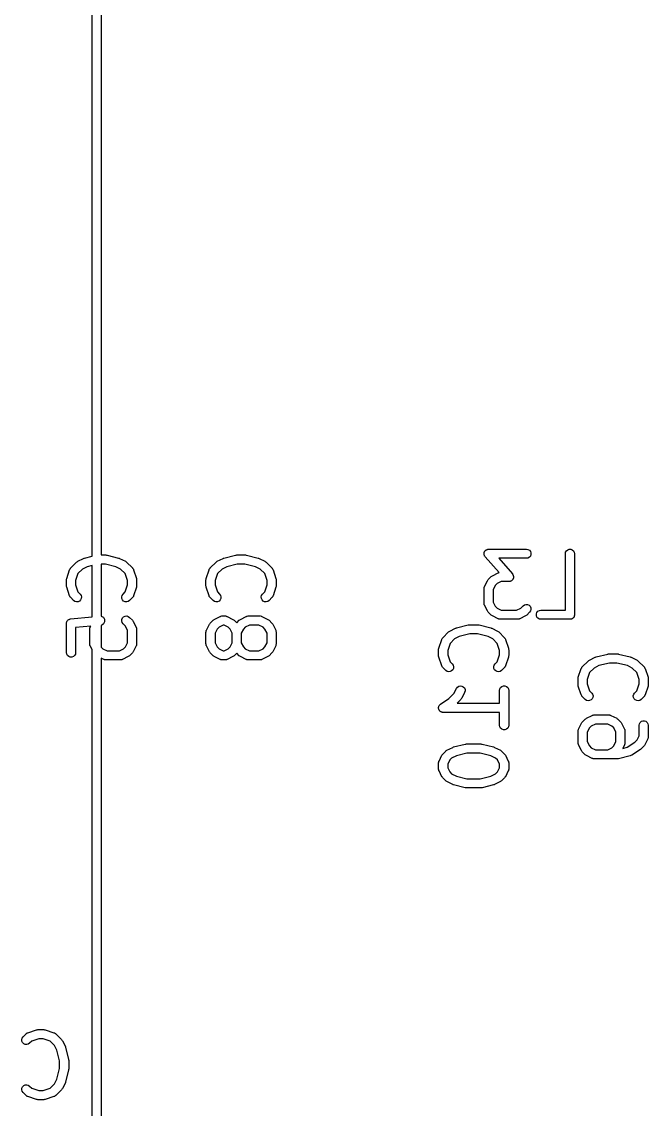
# Model space of a CAD drawing. Extents: x 102 to 197, y -141 to -41.
# Drawn here: x 145.84 to 156.1, y -124.25 to -106.43 of the extents above; entities that cross this region are included whole.
import ezdxf

# ---------------------------------------------------------------- set-up
doc = ezdxf.new("R2010")
doc.units = 0
doc.header["$MEASUREMENT"] = 0
doc.layers.add('BLACK', color=7, linetype='CONTINUOUS')

msp = doc.modelspace()

# ---------------------------------------------------------------- linework, layer by layer
at = {"layer": 'BLACK', "linetype": 'CONTINUOUS'}
for p, q in [((146.991, -115.187), (146.991, -41.2174)), ((147.141, -41.299), (147.141, -115.169)), ((153.414, -115.135), (153.416, -115.13)), ((153.414, -115.143), (153.414, -115.135)), ((153.416, -115.13), (153.417, -115.124)), ((153.417, -115.124), (153.42, -115.118)), ((153.42, -115.118), (153.423, -115.111)), ((153.423, -115.111), (153.426, -115.106)), ((153.426, -115.106), (153.429, -115.101)), ((153.429, -115.101), (153.435, -115.097)), ((153.435, -115.097), (153.439, -115.091)), ((153.439, -115.091), (153.444, -115.088)), ((153.444, -115.088), (153.449, -115.084)), ((153.449, -115.084), (153.456, -115.082)), ((153.456, -115.082), (153.462, -115.078)), ((153.462, -115.078), (153.468, -115.077)), ((153.468, -115.077), (153.473, -115.075)), ((153.473, -115.075), (153.48, -115.075)), ((153.48, -115.075), (153.488, -115.073)), ((153.488, -115.073), (154.107, -115.073)), ((154.107, -115.073), (154.132, -115.078)), ((154.132, -115.078), (154.155, -115.091)), ((154.155, -115.091), (154.172, -115.111)), ((154.172, -115.111), (154.18, -115.135)), ((154.18, -115.135), (154.18, -115.161)), ((154.746, -115.148), (154.75, -115.123)), ((154.75, -115.123), (154.763, -115.1)), ((154.763, -115.1), (154.783, -115.083)), ((154.783, -115.083), (154.808, -115.075)), ((154.808, -115.075), (154.834, -115.075)), ((154.834, -115.075), (154.858, -115.083)), ((154.858, -115.083), (154.878, -115.1)), ((154.878, -115.1), (154.891, -115.123)), ((154.891, -115.123), (154.896, -115.148)), ((146.641, -115.381), (146.736, -115.286)), ((146.736, -115.286), (146.746, -115.279)), ((146.746, -115.279), (146.756, -115.272)), ((146.756, -115.272), (146.851, -115.224)), ((146.851, -115.224), (146.859, -115.222)), ((146.859, -115.222), (146.866, -115.219)), ((146.866, -115.219), (146.991, -115.187)), ((147.141, -115.169), (147.218, -115.169)), ((147.218, -115.169), (147.227, -115.17)), ((147.227, -115.17), (147.236, -115.171)), ((147.236, -115.171), (147.426, -115.219)), ((147.426, -115.219), (147.434, -115.222)), ((147.434, -115.222), (147.442, -115.224)), ((147.442, -115.224), (147.537, -115.272)), ((147.537, -115.272), (147.547, -115.279)), ((147.547, -115.279), (147.557, -115.286)), ((147.557, -115.286), (147.652, -115.381)), ((148.927, -115.381), (149.022, -115.286)), ((149.022, -115.286), (149.032, -115.279)), ((149.032, -115.279), (149.042, -115.272)), ((149.042, -115.272), (149.137, -115.224)), ((149.137, -115.224), (149.145, -115.222)), ((149.145, -115.222), (149.152, -115.219)), ((149.152, -115.219), (149.343, -115.171)), ((149.343, -115.171), (149.352, -115.17)), ((149.352, -115.17), (149.361, -115.169)), ((149.361, -115.169), (149.504, -115.169)), ((149.504, -115.169), (149.513, -115.17)), ((149.513, -115.17), (149.522, -115.171)), ((149.522, -115.171), (149.712, -115.219)), ((149.712, -115.219), (149.72, -115.222)), ((149.72, -115.222), (149.728, -115.224)), ((149.728, -115.224), (149.823, -115.272)), ((149.823, -115.272), (149.833, -115.279)), ((149.833, -115.279), (149.843, -115.286)), ((149.843, -115.286), (149.938, -115.381)), ((153.413, -115.15), (153.414, -115.143)), ((153.414, -115.156), (153.413, -115.15)), ((153.414, -115.161), (153.414, -115.156)), ((153.416, -115.168), (153.414, -115.161)), ((153.418, -115.175), (153.416, -115.168)), ((153.421, -115.18), (153.418, -115.175)), ((153.423, -115.186), (153.421, -115.18)), ((153.427, -115.191), (153.423, -115.186)), ((153.431, -115.198), (153.427, -115.191)), ((153.659, -115.458), (153.431, -115.198)), ((154.107, -115.223), (153.653, -115.223)), ((153.653, -115.223), (153.877, -115.48)), ((154.132, -115.219), (154.107, -115.223)), ((154.155, -115.206), (154.132, -115.219)), ((154.172, -115.186), (154.155, -115.206)), ((154.18, -115.161), (154.172, -115.186)), ((154.746, -116.073), (154.746, -115.148)), ((154.896, -115.148), (154.896, -116.148)), ((146.575, -115.553), (146.623, -115.411)), ((146.623, -115.411), (146.625, -115.407)), ((146.625, -115.407), (146.626, -115.403)), ((146.626, -115.403), (146.631, -115.395)), ((146.631, -115.395), (146.635, -115.388)), ((146.635, -115.388), (146.638, -115.385)), ((146.638, -115.385), (146.641, -115.381)), ((146.76, -115.475), (146.721, -115.589)), ((146.834, -115.401), (146.76, -115.475)), ((146.911, -115.362), (146.834, -115.401)), ((146.991, -115.342), (146.911, -115.362)), ((146.991, -116.182), (146.991, -115.342)), ((147.209, -115.319), (147.141, -115.319)), ((147.141, -115.319), (147.141, -116.171)), ((147.382, -115.362), (147.209, -115.319)), ((147.459, -115.401), (147.382, -115.362)), ((147.533, -115.475), (147.459, -115.401)), ((147.571, -115.589), (147.533, -115.475)), ((147.652, -115.381), (147.654, -115.385)), ((147.654, -115.385), (147.658, -115.388)), ((147.658, -115.388), (147.662, -115.395)), ((147.662, -115.395), (147.667, -115.403)), ((147.667, -115.403), (147.668, -115.407)), ((147.668, -115.407), (147.67, -115.411)), ((147.67, -115.411), (147.718, -115.553)), ((148.861, -115.553), (148.909, -115.411)), ((148.909, -115.411), (148.911, -115.407)), ((148.911, -115.407), (148.912, -115.403)), ((148.912, -115.403), (148.917, -115.395)), ((148.917, -115.395), (148.921, -115.388)), ((148.921, -115.388), (148.924, -115.385)), ((148.924, -115.385), (148.927, -115.381)), ((149.046, -115.475), (149.007, -115.589)), ((149.12, -115.401), (149.046, -115.475)), ((149.197, -115.362), (149.12, -115.401)), ((149.37, -115.319), (149.197, -115.362)), ((149.495, -115.319), (149.37, -115.319)), ((149.668, -115.362), (149.495, -115.319)), ((149.745, -115.401), (149.668, -115.362)), ((149.819, -115.475), (149.745, -115.401)), ((149.857, -115.589), (149.819, -115.475)), ((149.938, -115.381), (149.94, -115.385)), ((149.94, -115.385), (149.944, -115.388)), ((149.944, -115.388), (149.948, -115.395)), ((149.948, -115.395), (149.953, -115.403)), ((149.953, -115.403), (149.954, -115.407)), ((149.954, -115.407), (149.956, -115.411)), ((149.956, -115.411), (150.004, -115.553)), ((153.549, -115.51), (153.644, -115.462)), ((153.644, -115.462), (153.649, -115.461)), ((153.649, -115.461), (153.652, -115.459)), ((153.652, -115.459), (153.659, -115.458)), ((153.877, -115.48), (153.881, -115.486)), ((153.881, -115.486), (153.886, -115.492)), ((153.886, -115.492), (153.888, -115.497)), ((146.571, -115.577), (146.573, -115.565)), ((146.571, -115.672), (146.571, -115.577)), ((146.573, -115.684), (146.571, -115.672)), ((146.573, -115.565), (146.575, -115.553)), ((146.721, -115.589), (146.721, -115.66)), ((146.721, -115.66), (146.76, -115.775)), ((147.533, -115.775), (147.571, -115.66)), ((147.571, -115.66), (147.571, -115.589)), ((147.718, -115.553), (147.719, -115.565)), ((147.719, -115.565), (147.721, -115.577)), ((147.721, -115.672), (147.719, -115.684)), ((147.721, -115.577), (147.721, -115.672)), ((148.857, -115.577), (148.859, -115.565)), ((148.857, -115.672), (148.857, -115.577)), ((148.859, -115.684), (148.857, -115.672)), ((148.859, -115.565), (148.861, -115.553)), ((149.007, -115.589), (149.007, -115.66)), ((149.007, -115.66), (149.046, -115.775)), ((149.819, -115.775), (149.857, -115.66)), ((149.857, -115.66), (149.857, -115.589)), ((150.004, -115.553), (150.005, -115.565)), ((150.005, -115.565), (150.007, -115.577)), ((150.007, -115.672), (150.005, -115.684)), ((150.007, -115.577), (150.007, -115.672)), ((153.42, -115.686), (153.468, -115.591)), ((153.468, -115.591), (153.475, -115.581)), ((153.475, -115.581), (153.482, -115.572)), ((153.482, -115.572), (153.53, -115.524)), ((153.53, -115.524), (153.54, -115.517)), ((153.54, -115.517), (153.549, -115.51)), ((153.597, -115.669), (153.563, -115.738)), ((153.627, -115.639), (153.597, -115.669)), ((153.696, -115.604), (153.627, -115.639)), ((153.821, -115.604), (153.696, -115.604)), ((153.828, -115.603), (153.821, -115.604)), ((153.835, -115.603), (153.828, -115.603)), ((153.841, -115.601), (153.835, -115.603)), ((153.847, -115.6), (153.841, -115.601)), ((153.853, -115.596), (153.847, -115.6)), ((153.86, -115.593), (153.853, -115.596)), ((153.864, -115.59), (153.86, -115.593)), ((153.869, -115.587), (153.864, -115.59)), ((153.874, -115.581), (153.869, -115.587)), ((153.879, -115.576), (153.874, -115.581)), ((153.882, -115.571), (153.879, -115.576)), ((153.886, -115.567), (153.882, -115.571)), ((153.888, -115.56), (153.886, -115.567)), ((153.888, -115.497), (153.891, -115.502)), ((153.892, -115.554), (153.888, -115.56)), ((153.891, -115.502), (153.892, -115.509)), ((153.892, -115.509), (153.895, -115.516)), ((153.893, -115.548), (153.892, -115.554)), ((153.895, -115.542), (153.893, -115.548)), ((153.895, -115.516), (153.895, -115.522)), ((153.895, -115.522), (153.896, -115.528)), ((153.896, -115.528), (153.895, -115.535)), ((153.895, -115.535), (153.895, -115.542)), ((146.575, -115.696), (146.573, -115.684)), ((146.623, -115.839), (146.575, -115.696)), ((146.625, -115.843), (146.623, -115.839)), ((146.626, -115.847), (146.625, -115.843)), ((146.631, -115.854), (146.626, -115.847)), ((146.76, -115.775), (146.795, -115.81)), ((146.795, -115.81), (146.81, -115.831)), ((146.81, -115.831), (146.816, -115.856)), ((147.476, -115.856), (147.483, -115.831)), ((147.483, -115.831), (147.498, -115.81)), ((147.498, -115.81), (147.533, -115.775)), ((147.667, -115.847), (147.662, -115.854)), ((147.668, -115.843), (147.667, -115.847)), ((147.67, -115.839), (147.668, -115.843)), ((147.718, -115.696), (147.67, -115.839)), ((147.719, -115.684), (147.718, -115.696)), ((148.861, -115.696), (148.859, -115.684)), ((148.909, -115.839), (148.861, -115.696)), ((148.911, -115.843), (148.909, -115.839)), ((148.912, -115.847), (148.911, -115.843)), ((148.917, -115.854), (148.912, -115.847)), ((149.046, -115.775), (149.081, -115.81)), ((149.081, -115.81), (149.096, -115.831)), ((149.096, -115.831), (149.102, -115.856)), ((149.762, -115.856), (149.769, -115.831)), ((149.769, -115.831), (149.784, -115.81)), ((149.784, -115.81), (149.819, -115.775)), ((149.953, -115.847), (149.948, -115.854)), ((149.954, -115.843), (149.953, -115.847)), ((149.956, -115.839), (149.954, -115.843)), ((150.004, -115.696), (149.956, -115.839)), ((150.005, -115.684), (150.004, -115.696)), ((153.413, -115.711), (153.416, -115.703)), ((153.413, -115.716), (153.413, -115.711)), ((153.413, -115.72), (153.413, -115.716)), ((153.413, -115.958), (153.413, -115.72)), ((153.416, -115.703), (153.417, -115.694)), ((153.417, -115.694), (153.419, -115.69)), ((153.419, -115.69), (153.42, -115.686)), ((153.563, -115.738), (153.563, -115.94)), ((146.635, -115.862), (146.631, -115.854)), ((146.638, -115.865), (146.635, -115.862)), ((146.641, -115.868), (146.638, -115.865)), ((146.689, -115.916), (146.641, -115.868)), ((146.71, -115.931), (146.689, -115.916)), ((146.735, -115.938), (146.71, -115.931)), ((146.761, -115.935), (146.735, -115.938)), ((146.785, -115.924), (146.761, -115.935)), ((146.803, -115.906), (146.785, -115.924)), ((146.814, -115.882), (146.803, -115.906)), ((146.816, -115.856), (146.814, -115.882)), ((147.479, -115.882), (147.476, -115.856)), ((147.49, -115.906), (147.479, -115.882)), ((147.508, -115.924), (147.49, -115.906)), ((147.532, -115.935), (147.508, -115.924)), ((147.558, -115.938), (147.532, -115.935)), ((147.583, -115.931), (147.558, -115.938)), ((147.604, -115.916), (147.583, -115.931)), ((147.652, -115.868), (147.604, -115.916)), ((147.654, -115.865), (147.652, -115.868)), ((147.658, -115.862), (147.654, -115.865)), ((147.662, -115.854), (147.658, -115.862)), ((148.921, -115.862), (148.917, -115.854)), ((148.924, -115.865), (148.921, -115.862)), ((148.927, -115.868), (148.924, -115.865)), ((148.975, -115.916), (148.927, -115.868)), ((148.996, -115.931), (148.975, -115.916)), ((149.021, -115.938), (148.996, -115.931)), ((149.047, -115.935), (149.021, -115.938)), ((149.071, -115.924), (149.047, -115.935)), ((149.089, -115.906), (149.071, -115.924)), ((149.1, -115.882), (149.089, -115.906)), ((149.102, -115.856), (149.1, -115.882)), ((149.765, -115.882), (149.762, -115.856)), ((149.776, -115.906), (149.765, -115.882)), ((149.794, -115.924), (149.776, -115.906)), ((149.818, -115.935), (149.794, -115.924)), ((149.844, -115.938), (149.818, -115.935)), ((149.869, -115.931), (149.844, -115.938)), ((149.89, -115.916), (149.869, -115.931)), ((149.938, -115.868), (149.89, -115.916)), ((149.94, -115.865), (149.938, -115.868)), ((149.944, -115.862), (149.94, -115.865)), ((149.948, -115.854), (149.944, -115.862)), ((153.413, -115.962), (153.413, -115.958)), ((153.413, -115.966), (153.413, -115.962)), ((153.416, -115.975), (153.413, -115.966)), ((153.417, -115.984), (153.416, -115.975)), ((153.419, -115.987), (153.417, -115.984)), ((153.42, -115.991), (153.419, -115.987)), ((153.468, -116.087), (153.42, -115.991)), ((153.563, -115.94), (153.597, -116.009)), ((153.597, -116.009), (153.627, -116.039)), ((154.015, -116.039), (154.054, -116)), ((154.054, -116), (154.075, -115.985)), ((154.075, -115.985), (154.1, -115.978)), ((154.1, -115.978), (154.126, -115.981)), ((154.126, -115.981), (154.15, -115.992)), ((154.15, -115.992), (154.168, -116.01)), ((154.168, -116.01), (154.179, -116.034)), ((146.639, -116.217), (146.991, -116.182)), ((147.141, -116.171), (147.141, -116.171)), ((147.141, -116.171), (147.142, -116.171)), ((147.142, -116.171), (147.142, -116.171)), ((147.142, -116.171), (147.153, -116.177)), ((147.153, -116.177), (147.165, -116.182)), ((147.165, -116.182), (147.165, -116.182)), ((147.165, -116.182), (147.166, -116.182)), ((147.166, -116.182), (147.174, -116.191)), ((147.174, -116.191), (147.183, -116.2)), ((147.183, -116.2), (147.184, -116.2)), ((147.184, -116.2), (147.184, -116.201)), ((147.184, -116.201), (147.189, -116.212)), ((147.479, -116.224), (147.49, -116.201)), ((147.49, -116.201), (147.508, -116.182)), ((147.508, -116.182), (147.532, -116.171)), ((147.532, -116.171), (147.558, -116.169)), ((147.558, -116.169), (147.583, -116.176)), ((147.583, -116.176), (147.604, -116.191)), ((147.604, -116.191), (147.652, -116.238)), ((148.994, -116.224), (149.089, -116.177)), ((149.089, -116.177), (149.093, -116.175)), ((149.093, -116.175), (149.097, -116.173)), ((149.097, -116.173), (149.106, -116.172)), ((149.106, -116.172), (149.114, -116.169)), ((149.114, -116.169), (149.119, -116.17)), ((149.119, -116.17), (149.123, -116.169)), ((149.123, -116.169), (149.17, -116.169)), ((149.17, -116.169), (149.175, -116.17)), ((149.175, -116.17), (149.179, -116.169)), ((149.179, -116.169), (149.187, -116.172)), ((149.187, -116.172), (149.196, -116.173)), ((149.196, -116.173), (149.2, -116.175)), ((149.2, -116.175), (149.204, -116.177)), ((149.204, -116.177), (149.299, -116.224)), ((149.423, -116.224), (149.518, -116.177)), ((149.518, -116.177), (149.522, -116.175)), ((149.522, -116.175), (149.526, -116.173)), ((149.526, -116.173), (149.534, -116.172)), ((149.534, -116.172), (149.543, -116.169)), ((149.543, -116.169), (149.547, -116.17)), ((149.547, -116.17), (149.551, -116.169)), ((149.551, -116.169), (149.742, -116.169)), ((149.742, -116.169), (149.746, -116.17)), ((149.746, -116.17), (149.75, -116.169)), ((149.75, -116.169), (149.759, -116.172)), ((149.759, -116.172), (149.768, -116.173)), ((149.768, -116.173), (149.771, -116.175)), ((149.771, -116.175), (149.775, -116.177)), ((149.775, -116.177), (149.871, -116.224)), ((153.475, -116.096), (153.468, -116.087)), ((153.482, -116.106), (153.475, -116.096)), ((153.53, -116.154), (153.482, -116.106)), ((153.54, -116.161), (153.53, -116.154)), ((153.549, -116.168), (153.54, -116.161)), ((153.644, -116.215), (153.549, -116.168)), ((153.627, -116.039), (153.696, -116.073)), ((153.696, -116.073), (153.946, -116.073)), ((153.946, -116.073), (154.015, -116.039)), ((154.092, -116.168), (153.997, -116.215)), ((154.102, -116.161), (154.092, -116.168)), ((154.112, -116.154), (154.102, -116.161)), ((154.16, -116.106), (154.112, -116.154)), ((154.175, -116.085), (154.16, -116.106)), ((154.181, -116.06), (154.175, -116.085)), ((154.179, -116.034), (154.181, -116.06)), ((154.271, -116.135), (154.28, -116.111)), ((154.271, -116.161), (154.271, -116.135)), ((154.28, -116.186), (154.271, -116.161)), ((154.28, -116.111), (154.296, -116.091)), ((154.296, -116.206), (154.28, -116.186)), ((154.296, -116.091), (154.319, -116.078)), ((154.319, -116.219), (154.296, -116.206)), ((154.319, -116.078), (154.345, -116.073)), ((154.345, -116.073), (154.746, -116.073)), ((154.869, -116.206), (154.863, -116.209)), ((154.873, -116.201), (154.869, -116.206)), ((154.878, -116.197), (154.873, -116.201)), ((154.882, -116.191), (154.878, -116.197)), ((154.886, -116.186), (154.882, -116.191)), ((154.888, -116.18), (154.886, -116.186)), ((154.891, -116.174), (154.888, -116.18)), ((154.892, -116.168), (154.891, -116.174)), ((154.895, -116.161), (154.892, -116.168)), ((154.896, -116.148), (154.895, -116.155)), ((154.895, -116.155), (154.895, -116.161)), ((146.571, -116.291), (146.572, -116.289)), ((146.571, -116.768), (146.571, -116.291)), ((146.572, -116.286), (146.574, -116.276)), ((146.572, -116.289), (146.572, -116.286)), ((146.574, -116.276), (146.576, -116.266)), ((146.576, -116.266), (146.577, -116.263)), ((146.577, -116.263), (146.578, -116.261)), ((146.578, -116.261), (146.584, -116.252)), ((146.584, -116.252), (146.589, -116.243)), ((146.589, -116.243), (146.591, -116.241)), ((146.591, -116.241), (146.593, -116.239)), ((146.593, -116.239), (146.601, -116.233)), ((146.601, -116.233), (146.609, -116.226)), ((146.609, -116.226), (146.612, -116.225)), ((146.612, -116.225), (146.614, -116.224)), ((146.614, -116.224), (146.624, -116.221)), ((146.624, -116.221), (146.633, -116.218)), ((146.633, -116.218), (146.636, -116.218)), ((146.636, -116.218), (146.639, -116.217)), ((146.97, -116.334), (146.721, -116.359)), ((146.721, -116.359), (146.721, -116.768)), ((146.952, -116.387), (146.953, -116.382)), ((146.953, -116.378), (146.955, -116.37)), ((146.953, -116.382), (146.953, -116.378)), ((146.955, -116.37), (146.957, -116.361)), ((146.957, -116.361), (146.959, -116.357)), ((146.959, -116.357), (146.96, -116.353)), ((146.96, -116.353), (146.97, -116.334)), ((147.176, -116.297), (147.141, -116.331)), ((147.141, -116.331), (147.141, -116.68)), ((147.183, -116.286), (147.176, -116.296)), ((147.176, -116.296), (147.176, -116.296)), ((147.176, -116.296), (147.176, -116.297)), ((147.191, -116.275), (147.183, -116.286)), ((147.189, -116.212), (147.195, -116.223)), ((147.194, -116.262), (147.191, -116.275)), ((147.191, -116.275), (147.191, -116.275)), ((147.191, -116.275), (147.191, -116.275)), ((147.197, -116.25), (147.194, -116.262)), ((147.195, -116.223), (147.195, -116.224)), ((147.195, -116.224), (147.195, -116.224)), ((147.195, -116.224), (147.196, -116.237)), ((147.196, -116.237), (147.197, -116.249)), ((147.197, -116.249), (147.197, -116.25)), ((147.197, -116.25), (147.197, -116.25)), ((147.476, -116.25), (147.479, -116.224)), ((147.483, -116.275), (147.476, -116.25)), ((147.498, -116.297), (147.483, -116.275)), ((147.537, -116.336), (147.498, -116.297)), ((147.571, -116.404), (147.537, -116.336)), ((147.652, -116.238), (147.659, -116.248)), ((147.659, -116.248), (147.666, -116.258)), ((147.666, -116.258), (147.713, -116.353)), ((147.713, -116.353), (147.715, -116.357)), ((147.715, -116.357), (147.717, -116.361)), ((147.717, -116.361), (147.718, -116.37)), ((147.718, -116.37), (147.721, -116.378)), ((147.721, -116.378), (147.721, -116.382)), ((147.721, -116.382), (147.721, -116.387)), ((148.865, -116.401), (148.913, -116.305)), ((148.913, -116.305), (148.92, -116.296)), ((148.92, -116.296), (148.927, -116.286)), ((148.927, -116.286), (148.975, -116.238)), ((148.975, -116.238), (148.984, -116.231)), ((148.984, -116.231), (148.994, -116.224)), ((149.042, -116.383), (149.007, -116.452)), ((149.072, -116.353), (149.042, -116.383)), ((149.141, -116.319), (149.072, -116.353)), ((149.153, -116.319), (149.141, -116.319)), ((149.221, -116.353), (149.153, -116.319)), ((149.252, -116.383), (149.221, -116.353)), ((149.286, -116.452), (149.252, -116.383)), ((149.299, -116.224), (149.309, -116.231)), ((149.309, -116.231), (149.319, -116.238)), ((149.319, -116.238), (149.361, -116.281)), ((149.361, -116.281), (149.403, -116.238)), ((149.403, -116.238), (149.413, -116.231)), ((149.413, -116.231), (149.423, -116.224)), ((149.47, -116.383), (149.436, -116.452)), ((149.501, -116.353), (149.47, -116.383)), ((149.569, -116.319), (149.501, -116.353)), ((149.724, -116.319), (149.569, -116.319)), ((149.793, -116.353), (149.724, -116.319)), ((149.823, -116.383), (149.793, -116.353)), ((149.857, -116.452), (149.823, -116.383)), ((149.871, -116.224), (149.88, -116.231)), ((149.88, -116.231), (149.89, -116.238)), ((149.89, -116.238), (149.938, -116.286)), ((149.938, -116.286), (149.945, -116.296)), ((149.945, -116.296), (149.952, -116.305)), ((149.952, -116.305), (149.999, -116.401)), ((152.852, -116.417), (152.947, -116.369)), ((152.947, -116.369), (152.955, -116.367)), ((152.955, -116.367), (152.962, -116.363)), ((152.962, -116.363), (153.153, -116.316)), ((153.153, -116.316), (153.162, -116.315)), ((153.162, -116.315), (153.171, -116.314)), ((153.171, -116.314), (153.314, -116.314)), ((153.314, -116.314), (153.323, -116.315)), ((153.323, -116.315), (153.332, -116.316)), ((153.332, -116.316), (153.522, -116.363)), ((153.522, -116.363), (153.53, -116.367)), ((153.53, -116.367), (153.538, -116.369)), ((153.538, -116.369), (153.633, -116.417)), ((153.649, -116.217), (153.644, -116.215)), ((153.652, -116.219), (153.649, -116.217)), ((153.661, -116.22), (153.652, -116.219)), ((153.669, -116.223), (153.661, -116.22)), ((153.674, -116.223), (153.669, -116.223)), ((153.678, -116.223), (153.674, -116.223)), ((153.964, -116.223), (153.678, -116.223)), ((153.968, -116.223), (153.964, -116.223)), ((153.972, -116.223), (153.968, -116.223)), ((153.981, -116.22), (153.972, -116.223)), ((153.989, -116.219), (153.981, -116.22)), ((153.993, -116.217), (153.989, -116.219)), ((153.997, -116.215), (153.993, -116.217)), ((154.345, -116.223), (154.319, -116.219)), ((154.821, -116.223), (154.345, -116.223)), ((154.827, -116.222), (154.821, -116.223)), ((154.834, -116.222), (154.827, -116.222)), ((154.84, -116.22), (154.834, -116.222)), ((154.847, -116.219), (154.84, -116.22)), ((154.852, -116.216), (154.847, -116.219)), ((154.858, -116.213), (154.852, -116.216)), ((154.863, -116.209), (154.858, -116.213)), ((146.952, -116.625), (146.952, -116.387)), ((147.571, -116.607), (147.571, -116.404)), ((147.721, -116.387), (147.721, -116.625)), ((148.857, -116.434), (148.858, -116.43)), ((148.857, -116.625), (148.857, -116.434)), ((148.858, -116.426), (148.86, -116.417)), ((148.858, -116.43), (148.858, -116.426)), ((148.86, -116.417), (148.862, -116.409)), ((148.862, -116.409), (148.864, -116.405)), ((148.864, -116.405), (148.865, -116.401)), ((149.007, -116.452), (149.007, -116.607)), ((149.286, -116.607), (149.286, -116.452)), ((149.436, -116.452), (149.436, -116.607)), ((149.857, -116.607), (149.857, -116.452)), ((149.999, -116.401), (150.001, -116.405)), ((150.001, -116.405), (150.003, -116.409)), ((150.003, -116.409), (150.004, -116.417)), ((150.004, -116.417), (150.007, -116.426)), ((150.007, -116.426), (150.007, -116.43)), ((150.007, -116.43), (150.007, -116.434)), ((150.007, -116.434), (150.007, -116.625)), ((152.671, -116.698), (152.719, -116.555)), ((152.719, -116.555), (152.721, -116.552)), ((152.721, -116.552), (152.722, -116.547)), ((152.722, -116.547), (152.727, -116.54)), ((152.727, -116.54), (152.731, -116.532)), ((152.731, -116.532), (152.734, -116.53)), ((152.734, -116.53), (152.737, -116.526)), ((152.737, -116.526), (152.832, -116.431)), ((152.832, -116.431), (152.842, -116.424)), ((152.842, -116.424), (152.852, -116.417)), ((152.93, -116.545), (152.856, -116.62)), ((153.007, -116.507), (152.93, -116.545)), ((153.18, -116.464), (153.007, -116.507)), ((153.305, -116.464), (153.18, -116.464)), ((153.478, -116.507), (153.305, -116.464)), ((153.555, -116.545), (153.478, -116.507)), ((153.629, -116.62), (153.555, -116.545)), ((153.633, -116.417), (153.643, -116.424)), ((153.643, -116.424), (153.653, -116.431)), ((153.653, -116.431), (153.748, -116.526)), ((153.748, -116.526), (153.75, -116.53)), ((153.75, -116.53), (153.754, -116.532)), ((153.754, -116.532), (153.758, -116.54)), ((153.758, -116.54), (153.763, -116.547)), ((153.763, -116.547), (153.764, -116.552)), ((153.764, -116.552), (153.766, -116.555)), ((153.766, -116.555), (153.814, -116.698)), ((146.953, -116.629), (146.952, -116.625)), ((146.953, -116.633), (146.953, -116.629)), ((146.955, -116.642), (146.953, -116.633)), ((146.957, -116.65), (146.955, -116.642)), ((146.959, -116.654), (146.957, -116.65)), ((146.96, -116.658), (146.959, -116.654)), ((146.991, -116.72), (146.96, -116.658)), ((146.991, -140.101), (146.991, -116.72)), ((147.141, -116.68), (147.167, -116.706)), ((147.167, -116.706), (147.236, -116.74)), ((147.236, -116.74), (147.438, -116.74)), ((147.438, -116.74), (147.507, -116.706)), ((147.507, -116.706), (147.537, -116.676)), ((147.537, -116.676), (147.571, -116.607)), ((147.713, -116.658), (147.666, -116.754)), ((147.715, -116.654), (147.713, -116.658)), ((147.717, -116.65), (147.715, -116.654)), ((147.718, -116.642), (147.717, -116.65)), ((147.721, -116.633), (147.718, -116.642)), ((147.721, -116.625), (147.721, -116.629)), ((147.721, -116.629), (147.721, -116.633)), ((148.858, -116.629), (148.857, -116.625)), ((148.858, -116.633), (148.858, -116.629)), ((148.86, -116.642), (148.858, -116.633)), ((148.862, -116.65), (148.86, -116.642)), ((148.864, -116.654), (148.862, -116.65)), ((148.865, -116.658), (148.864, -116.654)), ((148.913, -116.754), (148.865, -116.658)), ((149.007, -116.607), (149.042, -116.676)), ((149.042, -116.676), (149.072, -116.706)), ((149.072, -116.706), (149.141, -116.74)), ((149.141, -116.74), (149.153, -116.74)), ((149.153, -116.74), (149.221, -116.706)), ((149.221, -116.706), (149.252, -116.676)), ((149.252, -116.676), (149.286, -116.607)), ((149.436, -116.607), (149.47, -116.676)), ((149.47, -116.676), (149.501, -116.706)), ((149.501, -116.706), (149.569, -116.74)), ((149.569, -116.74), (149.724, -116.74)), ((149.724, -116.74), (149.793, -116.706)), ((149.793, -116.706), (149.823, -116.676)), ((149.823, -116.676), (149.857, -116.607)), ((149.999, -116.658), (149.952, -116.754)), ((150.001, -116.654), (149.999, -116.658)), ((150.003, -116.65), (150.001, -116.654)), ((150.004, -116.642), (150.003, -116.65)), ((150.007, -116.633), (150.004, -116.642)), ((150.007, -116.625), (150.007, -116.629)), ((150.007, -116.629), (150.007, -116.633)), ((152.667, -116.722), (152.669, -116.71)), ((152.667, -116.817), (152.667, -116.722)), ((152.669, -116.71), (152.671, -116.698)), ((152.856, -116.62), (152.817, -116.734)), ((152.817, -116.734), (152.817, -116.805)), ((153.667, -116.734), (153.629, -116.62)), ((153.667, -116.805), (153.667, -116.734)), ((153.814, -116.698), (153.815, -116.71)), ((153.815, -116.71), (153.817, -116.722)), ((153.817, -116.722), (153.817, -116.817)), ((146.576, -116.793), (146.571, -116.768)), ((146.589, -116.816), (146.576, -116.793)), ((146.609, -116.833), (146.589, -116.816)), ((146.633, -116.841), (146.609, -116.833)), ((146.659, -116.841), (146.633, -116.841)), ((146.684, -116.833), (146.659, -116.841)), ((146.704, -116.816), (146.684, -116.833)), ((146.717, -116.793), (146.704, -116.816)), ((146.721, -116.768), (146.717, -116.793)), ((147.184, -116.882), (147.141, -116.861)), ((147.141, -116.861), (147.141, -140.107)), ((147.188, -116.884), (147.184, -116.882)), ((147.192, -116.886), (147.188, -116.884)), ((147.201, -116.887), (147.192, -116.886)), ((147.209, -116.89), (147.201, -116.887)), ((147.214, -116.889), (147.209, -116.89)), ((147.218, -116.89), (147.214, -116.889)), ((147.456, -116.89), (147.218, -116.89)), ((147.46, -116.889), (147.456, -116.89)), ((147.464, -116.89), (147.46, -116.889)), ((147.473, -116.887), (147.464, -116.89)), ((147.482, -116.886), (147.473, -116.887)), ((147.485, -116.884), (147.482, -116.886)), ((147.489, -116.882), (147.485, -116.884)), ((147.585, -116.835), (147.489, -116.882)), ((147.594, -116.828), (147.585, -116.835)), ((147.604, -116.821), (147.594, -116.828)), ((147.652, -116.773), (147.604, -116.821)), ((147.659, -116.763), (147.652, -116.773)), ((147.666, -116.754), (147.659, -116.763)), ((148.92, -116.763), (148.913, -116.754)), ((148.927, -116.773), (148.92, -116.763)), ((148.975, -116.821), (148.927, -116.773)), ((148.984, -116.828), (148.975, -116.821)), ((148.994, -116.835), (148.984, -116.828)), ((149.089, -116.882), (148.994, -116.835)), ((149.093, -116.884), (149.089, -116.882)), ((149.097, -116.886), (149.093, -116.884)), ((149.106, -116.887), (149.097, -116.886)), ((149.114, -116.89), (149.106, -116.887)), ((149.119, -116.889), (149.114, -116.89)), ((149.123, -116.89), (149.119, -116.889)), ((149.17, -116.89), (149.123, -116.89)), ((149.175, -116.889), (149.17, -116.89)), ((149.179, -116.89), (149.175, -116.889)), ((149.187, -116.887), (149.179, -116.89)), ((149.196, -116.886), (149.187, -116.887)), ((149.2, -116.884), (149.196, -116.886)), ((149.204, -116.882), (149.2, -116.884)), ((149.299, -116.835), (149.204, -116.882)), ((149.309, -116.828), (149.299, -116.835)), ((149.319, -116.821), (149.309, -116.828)), ((149.361, -116.778), (149.319, -116.821)), ((149.403, -116.821), (149.361, -116.778)), ((149.413, -116.828), (149.403, -116.821)), ((149.423, -116.835), (149.413, -116.828)), ((149.518, -116.882), (149.423, -116.835)), ((149.522, -116.884), (149.518, -116.882)), ((149.526, -116.886), (149.522, -116.884)), ((149.534, -116.887), (149.526, -116.886)), ((149.543, -116.89), (149.534, -116.887)), ((149.547, -116.889), (149.543, -116.89)), ((149.551, -116.89), (149.547, -116.889)), ((149.742, -116.89), (149.551, -116.89)), ((149.746, -116.889), (149.742, -116.89)), ((149.75, -116.89), (149.746, -116.889)), ((149.759, -116.887), (149.75, -116.89)), ((149.768, -116.886), (149.759, -116.887)), ((149.771, -116.884), (149.768, -116.886)), ((149.775, -116.882), (149.771, -116.884)), ((149.871, -116.835), (149.775, -116.882)), ((149.88, -116.828), (149.871, -116.835)), ((149.89, -116.821), (149.88, -116.828)), ((149.938, -116.773), (149.89, -116.821)), ((149.945, -116.763), (149.938, -116.773)), ((149.952, -116.754), (149.945, -116.763)), ((152.669, -116.829), (152.667, -116.817)), ((152.671, -116.841), (152.669, -116.829)), ((152.719, -116.984), (152.671, -116.841)), ((152.817, -116.805), (152.856, -116.92)), ((152.856, -116.92), (152.891, -116.955)), ((153.594, -116.955), (153.629, -116.92)), ((153.629, -116.92), (153.667, -116.805)), ((153.814, -116.841), (153.766, -116.984)), ((153.815, -116.829), (153.814, -116.841)), ((153.817, -116.817), (153.815, -116.829)), ((155.023, -117.002), (155.118, -116.907)), ((155.118, -116.907), (155.128, -116.9)), ((155.128, -116.9), (155.138, -116.893)), ((155.138, -116.893), (155.233, -116.845)), ((155.233, -116.845), (155.241, -116.843)), ((155.241, -116.843), (155.248, -116.84)), ((155.248, -116.84), (155.439, -116.792)), ((155.439, -116.792), (155.448, -116.791)), ((155.448, -116.791), (155.457, -116.79)), ((155.457, -116.79), (155.6, -116.79)), ((155.6, -116.79), (155.609, -116.791)), ((155.609, -116.791), (155.618, -116.792)), ((155.618, -116.792), (155.808, -116.84)), ((155.808, -116.84), (155.816, -116.843)), ((155.816, -116.843), (155.824, -116.845)), ((155.824, -116.845), (155.919, -116.893)), ((155.919, -116.893), (155.929, -116.9)), ((155.929, -116.9), (155.939, -116.907)), ((155.939, -116.907), (156.034, -117.002)), ((152.721, -116.988), (152.719, -116.984)), ((152.722, -116.992), (152.721, -116.988)), ((152.727, -116.999), (152.722, -116.992)), ((152.731, -117.007), (152.727, -116.999)), ((152.734, -117.01), (152.731, -117.007)), ((152.737, -117.013), (152.734, -117.01)), ((152.785, -117.061), (152.737, -117.013)), ((152.806, -117.076), (152.785, -117.061)), ((152.831, -117.082), (152.806, -117.076)), ((152.857, -117.08), (152.831, -117.082)), ((152.881, -117.069), (152.857, -117.08)), ((152.899, -117.051), (152.881, -117.069)), ((152.891, -116.955), (152.906, -116.976)), ((152.91, -117.027), (152.899, -117.051)), ((152.906, -116.976), (152.912, -117.001)), ((152.912, -117.001), (152.91, -117.027)), ((153.572, -117.001), (153.579, -116.976)), ((153.575, -117.027), (153.572, -117.001)), ((153.586, -117.051), (153.575, -117.027)), ((153.579, -116.976), (153.594, -116.955)), ((153.604, -117.069), (153.586, -117.051)), ((153.628, -117.08), (153.604, -117.069)), ((153.654, -117.082), (153.628, -117.08)), ((153.679, -117.076), (153.654, -117.082)), ((153.7, -117.061), (153.679, -117.076)), ((153.748, -117.013), (153.7, -117.061)), ((153.75, -117.01), (153.748, -117.013)), ((153.754, -117.007), (153.75, -117.01)), ((153.758, -116.999), (153.754, -117.007)), ((153.763, -116.992), (153.758, -116.999)), ((153.764, -116.988), (153.763, -116.992)), ((153.766, -116.984), (153.764, -116.988)), ((154.957, -117.174), (155.005, -117.032)), ((155.005, -117.032), (155.007, -117.028)), ((155.007, -117.028), (155.008, -117.024)), ((155.008, -117.024), (155.013, -117.016)), ((155.013, -117.016), (155.017, -117.009)), ((155.017, -117.009), (155.02, -117.006)), ((155.02, -117.006), (155.023, -117.002)), ((155.142, -117.096), (155.103, -117.21)), ((155.216, -117.022), (155.142, -117.096)), ((155.293, -116.983), (155.216, -117.022)), ((155.466, -116.94), (155.293, -116.983)), ((155.591, -116.94), (155.466, -116.94)), ((155.764, -116.983), (155.591, -116.94)), ((155.841, -117.022), (155.764, -116.983)), ((155.915, -117.096), (155.841, -117.022)), ((155.953, -117.21), (155.915, -117.096)), ((156.034, -117.002), (156.036, -117.006)), ((156.036, -117.006), (156.04, -117.009)), ((156.04, -117.009), (156.044, -117.016)), ((156.044, -117.016), (156.049, -117.024)), ((156.049, -117.024), (156.05, -117.028)), ((156.05, -117.028), (156.052, -117.032)), ((156.052, -117.032), (156.1, -117.174)), ((154.953, -117.198), (154.955, -117.186)), ((154.953, -117.293), (154.953, -117.198)), ((154.955, -117.186), (154.957, -117.174)), ((155.103, -117.21), (155.103, -117.281)), ((155.953, -117.281), (155.953, -117.21)), ((156.1, -117.174), (156.101, -117.186)), ((156.101, -117.186), (156.103, -117.198)), ((156.103, -117.198), (156.103, -117.293)), ((152.837, -117.521), (152.919, -117.439)), ((152.919, -117.439), (152.961, -117.355)), ((152.961, -117.355), (152.977, -117.334)), ((152.977, -117.334), (152.998, -117.32)), ((152.998, -117.32), (153.024, -117.314)), ((153.024, -117.314), (153.049, -117.317)), ((153.095, -117.422), (153.048, -117.517)), ((153.049, -117.317), (153.073, -117.328)), ((153.073, -117.328), (153.091, -117.347)), ((153.091, -117.347), (153.101, -117.371)), ((153.103, -117.397), (153.095, -117.422)), ((153.101, -117.371), (153.103, -117.397)), ((153.667, -117.389), (153.672, -117.363)), ((153.667, -117.599), (153.667, -117.389)), ((153.672, -117.363), (153.685, -117.34)), ((153.685, -117.34), (153.705, -117.324)), ((153.705, -117.324), (153.729, -117.315)), ((153.729, -117.315), (153.755, -117.315)), ((153.755, -117.315), (153.78, -117.324)), ((153.78, -117.324), (153.8, -117.34)), ((153.8, -117.34), (153.813, -117.363)), ((153.813, -117.363), (153.817, -117.389)), ((153.817, -117.389), (153.817, -117.96)), ((154.955, -117.305), (154.953, -117.293)), ((154.957, -117.317), (154.955, -117.305)), ((155.005, -117.46), (154.957, -117.317)), ((155.103, -117.281), (155.142, -117.396)), ((155.142, -117.396), (155.177, -117.431)), ((155.177, -117.431), (155.192, -117.452)), ((155.192, -117.452), (155.198, -117.477)), ((155.858, -117.477), (155.865, -117.452)), ((155.865, -117.452), (155.88, -117.431)), ((155.88, -117.431), (155.915, -117.396)), ((155.915, -117.396), (155.953, -117.281)), ((156.1, -117.317), (156.052, -117.46)), ((156.101, -117.305), (156.1, -117.317)), ((156.103, -117.293), (156.101, -117.305)), ((152.68, -117.634), (152.682, -117.63)), ((152.682, -117.63), (152.688, -117.624)), ((152.688, -117.624), (152.694, -117.617)), ((152.694, -117.617), (152.698, -117.615)), ((152.698, -117.615), (152.701, -117.612)), ((152.701, -117.612), (152.837, -117.521)), ((153.034, -117.537), (152.971, -117.599)), ((152.971, -117.599), (153.667, -117.599)), ((153.04, -117.527), (153.034, -117.537)), ((153.048, -117.517), (153.04, -117.527)), ((155.007, -117.464), (155.005, -117.46)), ((155.008, -117.468), (155.007, -117.464)), ((155.013, -117.475), (155.008, -117.468)), ((155.017, -117.483), (155.013, -117.475)), ((155.02, -117.486), (155.017, -117.483)), ((155.023, -117.489), (155.02, -117.486)), ((155.071, -117.537), (155.023, -117.489)), ((155.092, -117.552), (155.071, -117.537)), ((155.117, -117.559), (155.092, -117.552)), ((155.143, -117.556), (155.117, -117.559)), ((155.167, -117.545), (155.143, -117.556)), ((155.185, -117.527), (155.167, -117.545)), ((155.196, -117.503), (155.185, -117.527)), ((155.198, -117.477), (155.196, -117.503)), ((155.861, -117.503), (155.858, -117.477)), ((155.872, -117.527), (155.861, -117.503)), ((155.89, -117.545), (155.872, -117.527)), ((155.914, -117.556), (155.89, -117.545)), ((155.94, -117.559), (155.914, -117.556)), ((155.965, -117.552), (155.94, -117.559)), ((155.986, -117.537), (155.965, -117.552)), ((156.034, -117.489), (155.986, -117.537)), ((156.036, -117.486), (156.034, -117.489)), ((156.04, -117.483), (156.036, -117.486)), ((156.044, -117.475), (156.04, -117.483)), ((156.049, -117.468), (156.044, -117.475)), ((156.05, -117.464), (156.049, -117.468)), ((156.052, -117.46), (156.05, -117.464)), ((152.668, -117.679), (152.669, -117.67)), ((152.669, -117.683), (152.668, -117.679)), ((152.669, -117.661), (152.67, -117.657)), ((152.669, -117.67), (152.669, -117.661)), ((152.669, -117.687), (152.669, -117.683)), ((152.672, -117.696), (152.669, -117.687)), ((152.67, -117.653), (152.674, -117.645)), ((152.67, -117.657), (152.67, -117.653)), ((152.674, -117.704), (152.672, -117.696)), ((152.674, -117.645), (152.677, -117.637)), ((152.676, -117.708), (152.674, -117.704)), ((152.677, -117.712), (152.676, -117.708)), ((152.677, -117.637), (152.68, -117.634)), ((152.683, -117.719), (152.677, -117.712)), ((152.688, -117.726), (152.683, -117.719)), ((152.691, -117.729), (152.688, -117.726)), ((152.694, -117.732), (152.691, -117.729)), ((152.702, -117.736), (152.694, -117.732)), ((152.709, -117.742), (152.702, -117.736)), ((152.713, -117.743), (152.709, -117.742)), ((152.717, -117.745), (152.713, -117.743)), ((152.726, -117.746), (152.717, -117.745)), ((152.734, -117.749), (152.726, -117.746)), ((152.738, -117.749), (152.734, -117.749)), ((152.742, -117.749), (152.738, -117.749)), ((153.667, -117.749), (152.742, -117.749)), ((153.667, -117.96), (153.667, -117.749)), ((155.09, -117.845), (155.185, -117.798)), ((155.185, -117.798), (155.189, -117.796)), ((155.189, -117.796), (155.193, -117.794)), ((155.193, -117.794), (155.202, -117.793)), ((155.202, -117.793), (155.21, -117.79)), ((155.21, -117.79), (155.215, -117.791)), ((155.215, -117.791), (155.219, -117.79)), ((155.219, -117.79), (155.457, -117.79)), ((155.457, -117.79), (155.461, -117.791)), ((155.461, -117.791), (155.466, -117.79)), ((155.466, -117.79), (155.474, -117.793)), ((155.474, -117.793), (155.483, -117.794)), ((155.483, -117.794), (155.486, -117.796)), ((155.486, -117.796), (155.49, -117.798)), ((155.49, -117.798), (155.586, -117.845)), ((153.672, -117.986), (153.667, -117.96)), ((153.685, -118.008), (153.672, -117.986)), ((153.813, -117.986), (153.8, -118.008)), ((153.817, -117.96), (153.813, -117.986)), ((154.961, -118.022), (155.009, -117.926)), ((155.009, -117.926), (155.016, -117.917)), ((155.016, -117.917), (155.023, -117.907)), ((155.023, -117.907), (155.071, -117.859)), ((155.071, -117.859), (155.08, -117.852)), ((155.08, -117.852), (155.09, -117.845)), ((155.168, -117.974), (155.138, -118.004)), ((155.237, -117.94), (155.168, -117.974)), ((155.439, -117.94), (155.237, -117.94)), ((155.508, -117.974), (155.439, -117.94)), ((155.538, -118.004), (155.508, -117.974)), ((155.586, -117.845), (155.595, -117.852)), ((155.595, -117.852), (155.605, -117.859)), ((155.605, -117.859), (155.653, -117.907)), ((155.653, -117.907), (155.66, -117.917)), ((155.66, -117.917), (155.667, -117.926)), ((155.667, -117.926), (155.715, -118.022)), ((155.953, -117.96), (155.958, -117.934)), ((155.953, -118.133), (155.953, -117.96)), ((155.958, -117.934), (155.971, -117.912)), ((155.971, -117.912), (155.991, -117.895)), ((155.991, -117.895), (156.015, -117.886)), ((156.015, -117.886), (156.041, -117.886)), ((156.041, -117.886), (156.066, -117.895)), ((156.066, -117.895), (156.086, -117.912)), ((156.086, -117.912), (156.099, -117.934)), ((156.099, -117.934), (156.103, -117.96)), ((156.103, -117.96), (156.103, -118.15)), ((153.705, -118.025), (153.685, -118.008)), ((153.729, -118.034), (153.705, -118.025)), ((153.755, -118.034), (153.729, -118.034)), ((153.78, -118.025), (153.755, -118.034)), ((153.8, -118.008), (153.78, -118.025)), ((154.953, -118.055), (154.954, -118.051)), ((154.953, -118.246), (154.953, -118.055)), ((154.954, -118.047), (154.956, -118.038)), ((154.954, -118.051), (154.954, -118.047)), ((154.956, -118.038), (154.958, -118.03)), ((154.958, -118.03), (154.96, -118.026)), ((154.96, -118.026), (154.961, -118.022)), ((155.138, -118.004), (155.103, -118.073)), ((155.103, -118.073), (155.103, -118.228)), ((155.572, -118.073), (155.538, -118.004)), ((155.572, -118.228), (155.572, -118.073)), ((155.715, -118.022), (155.716, -118.026)), ((155.716, -118.026), (155.718, -118.03)), ((155.718, -118.03), (155.719, -118.038)), ((155.719, -118.038), (155.722, -118.047)), ((155.722, -118.047), (155.722, -118.051)), ((155.722, -118.051), (155.722, -118.055)), ((155.722, -118.055), (155.722, -118.246)), ((155.919, -118.201), (155.953, -118.133)), ((156.1, -118.167), (156.099, -118.176)), ((156.103, -118.159), (156.1, -118.167)), ((156.103, -118.15), (156.103, -118.155)), ((156.103, -118.155), (156.103, -118.159)), ((152.804, -118.369), (152.899, -118.322)), ((152.899, -118.322), (152.907, -118.319)), ((152.907, -118.319), (152.915, -118.316)), ((152.915, -118.316), (153.105, -118.268)), ((153.105, -118.268), (153.114, -118.268)), ((153.114, -118.268), (153.123, -118.266)), ((153.123, -118.266), (153.361, -118.266)), ((153.361, -118.266), (153.37, -118.268)), ((153.37, -118.268), (153.38, -118.268)), ((153.38, -118.268), (153.57, -118.316)), ((153.57, -118.316), (153.578, -118.319)), ((153.578, -118.319), (153.585, -118.322)), ((153.585, -118.322), (153.681, -118.369)), ((154.954, -118.25), (154.953, -118.246)), ((154.954, -118.254), (154.954, -118.25)), ((154.956, -118.263), (154.954, -118.254)), ((154.958, -118.271), (154.956, -118.263)), ((154.96, -118.275), (154.958, -118.271)), ((154.961, -118.279), (154.96, -118.275)), ((155.009, -118.375), (154.961, -118.279)), ((155.103, -118.228), (155.138, -118.297)), ((155.138, -118.297), (155.168, -118.327)), ((155.168, -118.327), (155.237, -118.361)), ((155.439, -118.361), (155.508, -118.327)), ((155.508, -118.327), (155.538, -118.297)), ((155.538, -118.297), (155.572, -118.228)), ((155.715, -118.279), (155.685, -118.338)), ((155.685, -118.338), (155.759, -118.319)), ((155.716, -118.275), (155.715, -118.279)), ((155.718, -118.271), (155.716, -118.275)), ((155.719, -118.263), (155.718, -118.271)), ((155.722, -118.254), (155.719, -118.263)), ((155.722, -118.246), (155.722, -118.25)), ((155.722, -118.25), (155.722, -118.254)), ((155.759, -118.319), (155.885, -118.235)), ((155.885, -118.235), (155.919, -118.201)), ((155.986, -118.346), (155.98, -118.351)), ((156.034, -118.299), (155.986, -118.346)), ((156.041, -118.289), (156.034, -118.299)), ((156.048, -118.279), (156.041, -118.289)), ((156.095, -118.184), (156.048, -118.279)), ((156.097, -118.18), (156.095, -118.184)), ((156.099, -118.176), (156.097, -118.18)), ((152.675, -118.546), (152.723, -118.45)), ((152.723, -118.45), (152.73, -118.441)), ((152.73, -118.441), (152.737, -118.431)), ((152.737, -118.431), (152.785, -118.383)), ((152.785, -118.383), (152.794, -118.376)), ((152.794, -118.376), (152.804, -118.369)), ((152.882, -118.498), (152.852, -118.528)), ((152.959, -118.459), (152.882, -118.498)), ((153.133, -118.416), (152.959, -118.459)), ((153.352, -118.416), (153.133, -118.416)), ((153.526, -118.459), (153.352, -118.416)), ((153.603, -118.498), (153.526, -118.459)), ((153.633, -118.528), (153.603, -118.498)), ((153.681, -118.369), (153.69, -118.376)), ((153.69, -118.376), (153.7, -118.383)), ((153.7, -118.383), (153.748, -118.431)), ((153.748, -118.431), (153.755, -118.441)), ((153.755, -118.441), (153.762, -118.45)), ((153.762, -118.45), (153.809, -118.546)), ((155.016, -118.384), (155.009, -118.375)), ((155.023, -118.394), (155.016, -118.384)), ((155.071, -118.442), (155.023, -118.394)), ((155.08, -118.449), (155.071, -118.442)), ((155.09, -118.456), (155.08, -118.449)), ((155.185, -118.503), (155.09, -118.456)), ((155.189, -118.505), (155.185, -118.503)), ((155.193, -118.507), (155.189, -118.505)), ((155.202, -118.508), (155.193, -118.507)), ((155.21, -118.511), (155.202, -118.508)), ((155.215, -118.51), (155.21, -118.511)), ((155.219, -118.511), (155.215, -118.51)), ((155.6, -118.511), (155.219, -118.511)), ((155.237, -118.361), (155.439, -118.361)), ((155.609, -118.51), (155.6, -118.511)), ((155.618, -118.509), (155.609, -118.51)), ((155.808, -118.461), (155.618, -118.509)), ((155.82, -118.456), (155.808, -118.461)), ((155.832, -118.451), (155.82, -118.456)), ((155.975, -118.356), (155.832, -118.451)), ((155.98, -118.351), (155.975, -118.356)), ((152.667, -118.579), (152.668, -118.575)), ((152.667, -118.674), (152.667, -118.579)), ((152.668, -118.679), (152.667, -118.674)), ((152.668, -118.57), (152.67, -118.562)), ((152.668, -118.575), (152.668, -118.57)), ((152.668, -118.683), (152.668, -118.679)), ((152.67, -118.691), (152.668, -118.683)), ((152.67, -118.562), (152.672, -118.553)), ((152.672, -118.7), (152.67, -118.691)), ((152.672, -118.553), (152.674, -118.55)), ((152.674, -118.704), (152.672, -118.7)), ((152.674, -118.55), (152.675, -118.546)), ((152.852, -118.528), (152.817, -118.597)), ((152.817, -118.597), (152.817, -118.657)), ((152.817, -118.657), (152.852, -118.725)), ((153.667, -118.597), (153.633, -118.528)), ((153.633, -118.725), (153.667, -118.657)), ((153.667, -118.657), (153.667, -118.597)), ((153.809, -118.546), (153.811, -118.55)), ((153.811, -118.55), (153.813, -118.553)), ((153.813, -118.7), (153.811, -118.704)), ((153.813, -118.553), (153.814, -118.562)), ((153.814, -118.691), (153.813, -118.7)), ((153.814, -118.562), (153.817, -118.57)), ((153.817, -118.683), (153.814, -118.691)), ((153.817, -118.57), (153.817, -118.575)), ((153.817, -118.575), (153.817, -118.579)), ((153.817, -118.579), (153.817, -118.674)), ((153.817, -118.674), (153.817, -118.679)), ((153.817, -118.679), (153.817, -118.683)), ((152.675, -118.708), (152.674, -118.704)), ((152.723, -118.803), (152.675, -118.708)), ((152.73, -118.813), (152.723, -118.803)), ((152.737, -118.823), (152.73, -118.813)), ((152.785, -118.87), (152.737, -118.823)), ((152.794, -118.877), (152.785, -118.87)), ((152.804, -118.884), (152.794, -118.877)), ((152.852, -118.725), (152.882, -118.756)), ((152.882, -118.756), (152.959, -118.794)), ((152.959, -118.794), (153.133, -118.837)), ((153.133, -118.837), (153.352, -118.837)), ((153.352, -118.837), (153.526, -118.794)), ((153.526, -118.794), (153.603, -118.756)), ((153.603, -118.756), (153.633, -118.725)), ((153.69, -118.877), (153.681, -118.884)), ((153.7, -118.87), (153.69, -118.877)), ((153.748, -118.823), (153.7, -118.87)), ((153.755, -118.813), (153.748, -118.823)), ((153.762, -118.803), (153.755, -118.813)), ((153.809, -118.708), (153.762, -118.803)), ((153.811, -118.704), (153.809, -118.708)), ((152.899, -118.932), (152.804, -118.884)), ((152.907, -118.934), (152.899, -118.932)), ((152.915, -118.938), (152.907, -118.934)), ((153.105, -118.985), (152.915, -118.938)), ((153.114, -118.986), (153.105, -118.985)), ((153.123, -118.987), (153.114, -118.986)), ((153.361, -118.987), (153.123, -118.987)), ((153.37, -118.986), (153.361, -118.987)), ((153.38, -118.985), (153.37, -118.986)), ((153.57, -118.938), (153.38, -118.985)), ((153.578, -118.934), (153.57, -118.938)), ((153.585, -118.932), (153.578, -118.934)), ((153.681, -118.884), (153.585, -118.932)), ((145.938, -122.999), (146.081, -122.951)), ((146.081, -122.951), (146.093, -122.949)), ((146.093, -122.949), (146.105, -122.947)), ((146.105, -122.947), (146.2, -122.947)), ((146.2, -122.947), (146.212, -122.949)), ((146.212, -122.949), (146.224, -122.951)), ((146.224, -122.951), (146.366, -122.999)), ((145.839, -123.111), (145.846, -123.086)), ((145.842, -123.137), (145.839, -123.111)), ((145.853, -123.161), (145.842, -123.137)), ((145.846, -123.086), (145.861, -123.065)), ((145.861, -123.065), (145.909, -123.017)), ((145.909, -123.017), (145.912, -123.014)), ((145.912, -123.014), (145.915, -123.011)), ((145.915, -123.011), (145.923, -123.007)), ((145.923, -123.007), (145.93, -123.002)), ((145.93, -123.002), (145.934, -123.001)), ((145.934, -123.001), (145.938, -122.999)), ((146.002, -123.136), (145.967, -123.171)), ((146.117, -123.097), (146.002, -123.136)), ((146.188, -123.097), (146.117, -123.097)), ((146.302, -123.136), (146.188, -123.097)), ((146.376, -123.21), (146.302, -123.136)), ((146.366, -122.999), (146.37, -123.001)), ((146.37, -123.001), (146.374, -123.002)), ((146.374, -123.002), (146.382, -123.007)), ((146.382, -123.007), (146.389, -123.011)), ((146.389, -123.011), (146.392, -123.014)), ((146.392, -123.014), (146.396, -123.017)), ((146.396, -123.017), (146.491, -123.112)), ((146.491, -123.112), (146.498, -123.122)), ((146.498, -123.122), (146.505, -123.132)), ((146.505, -123.132), (146.553, -123.227)), ((145.871, -123.179), (145.853, -123.161)), ((145.895, -123.19), (145.871, -123.179)), ((145.921, -123.192), (145.895, -123.19)), ((145.946, -123.186), (145.921, -123.192)), ((145.967, -123.171), (145.946, -123.186)), ((146.415, -123.287), (146.376, -123.21)), ((146.458, -123.46), (146.415, -123.287)), ((146.553, -123.227), (146.555, -123.235)), ((146.555, -123.235), (146.558, -123.242)), ((146.558, -123.242), (146.606, -123.433)), ((146.458, -123.585), (146.458, -123.46)), ((146.606, -123.433), (146.607, -123.442)), ((146.607, -123.442), (146.608, -123.451)), ((146.608, -123.451), (146.608, -123.594)), ((146.415, -123.758), (146.458, -123.585)), ((146.606, -123.612), (146.558, -123.802)), ((146.607, -123.603), (146.606, -123.612)), ((146.608, -123.594), (146.607, -123.603)), ((145.853, -123.884), (145.871, -123.866)), ((145.871, -123.866), (145.895, -123.855)), ((145.895, -123.855), (145.921, -123.852)), ((145.921, -123.852), (145.946, -123.859)), ((145.946, -123.859), (145.967, -123.874)), ((146.302, -123.909), (146.376, -123.835)), ((146.376, -123.835), (146.415, -123.758)), ((146.553, -123.818), (146.505, -123.913)), ((146.555, -123.81), (146.553, -123.818)), ((146.558, -123.802), (146.555, -123.81)), ((145.839, -123.934), (145.842, -123.908)), ((145.846, -123.959), (145.839, -123.934)), ((145.842, -123.908), (145.853, -123.884)), ((145.861, -123.98), (145.846, -123.959)), ((145.909, -124.028), (145.861, -123.98)), ((145.912, -124.03), (145.909, -124.028)), ((145.915, -124.034), (145.912, -124.03)), ((145.923, -124.038), (145.915, -124.034)), ((145.93, -124.043), (145.923, -124.038)), ((145.934, -124.044), (145.93, -124.043)), ((145.938, -124.046), (145.934, -124.044)), ((146.081, -124.094), (145.938, -124.046)), ((145.967, -123.874), (146.002, -123.909)), ((146.002, -123.909), (146.117, -123.947)), ((146.117, -123.947), (146.188, -123.947)), ((146.188, -123.947), (146.302, -123.909)), ((146.366, -124.046), (146.224, -124.094)), ((146.37, -124.044), (146.366, -124.046)), ((146.374, -124.043), (146.37, -124.044)), ((146.382, -124.038), (146.374, -124.043)), ((146.389, -124.034), (146.382, -124.038)), ((146.392, -124.03), (146.389, -124.034)), ((146.396, -124.028), (146.392, -124.03)), ((146.491, -123.933), (146.396, -124.028)), ((146.498, -123.923), (146.491, -123.933)), ((146.505, -123.913), (146.498, -123.923)), ((146.093, -124.095), (146.081, -124.094)), ((146.105, -124.097), (146.093, -124.095)), ((146.2, -124.097), (146.105, -124.097)), ((146.212, -124.095), (146.2, -124.097)), ((146.224, -124.094), (146.212, -124.095))]:
    msp.add_line(p, q, dxfattribs=at)

doc.saveas('drawing.dxf')
